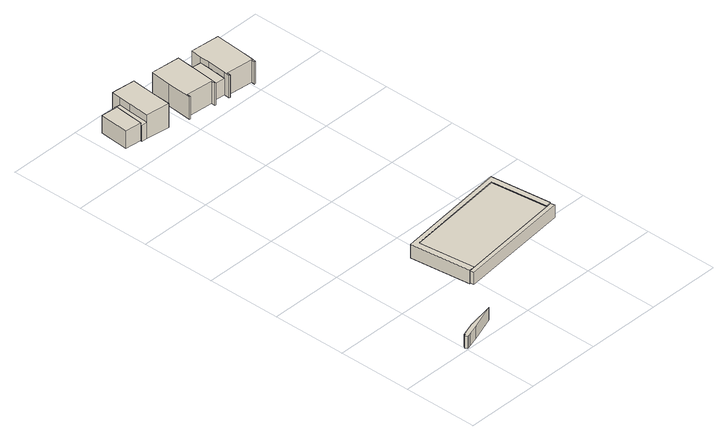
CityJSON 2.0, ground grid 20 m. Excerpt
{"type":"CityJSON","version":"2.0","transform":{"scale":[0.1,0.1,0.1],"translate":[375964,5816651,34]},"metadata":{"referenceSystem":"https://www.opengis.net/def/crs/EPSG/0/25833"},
"CityObjects":{
"building1":{"type":"Building","attributes":{"Gemeindeschluessel":"11000005","BezugspunktDach":"2200","function":"51009_1610","measuredHeight":3.4,"storeysAboveGround":0},"address":[{"country":"Germany","locality":"Berlin"}],"geometry":[{"type":"Solid","lod":"1","boundaries":[[[[0,1,2,3,4,5,6,7,8,9]],[[10,11,12,13,14,15,16,17,18,19]],[[10,19,9,8]],[[11,10,8,7]],[[12,11,7,6]],[[13,12,6,5]],[[14,13,5,4]],[[15,14,4,3]],[[16,15,3,2]],[[17,16,2,1]],[[18,17,1,0]],[[19,18,0,9]]]]}]},
"building2":{"type":"Building","attributes":{"Gemeindeschluessel":"11000005","BezugspunktDach":"2200","function":"31001_2463","measuredHeight":6.37,"storeysAboveGround":1},"address":[{"country":"Germany","locality":"Berlin","thoroughfareNumber":"43 (1)","thoroughfareName":"Am Berghang"}],"geometry":[{"type":"Solid","lod":"1","boundaries":[[[[20,21,22,23,24]],[[25,26,27,28,29]],[[25,29,24,23]],[[26,25,23,22]],[[27,26,22,21]],[[28,27,21,20]],[[29,28,20,24]]]]}]},
"building3":{"type":"Building","attributes":{"Gemeindeschluessel":"11000005","BezugspunktDach":"2200","function":"51009_1610","measuredHeight":3.4,"storeysAboveGround":0},"address":[{"country":"Germany","locality":"Berlin"}],"geometry":[{"type":"Solid","lod":"1","boundaries":[[[[30,31,32,33,34,35]],[[36,37,38,39,40,41]],[[36,41,35,34]],[[37,36,34,33]],[[38,37,33,32]],[[39,38,32,31]],[[40,39,31,30]],[[41,40,30,35]]]]}]},
"building4":{"type":"Building","attributes":{"Gemeindeschluessel":"11000005","BezugspunktDach":"2200","function":"31001_3211","measuredHeight":3.6,"storeysAboveGround":1},"address":[{"country":"Germany","locality":"Berlin","thoroughfareNumber":"23 (3)","thoroughfareName":"Am Kinderdorf"}],"geometry":[{"type":"Solid","lod":"1","boundaries":[[[[34,33,42,43]],[[44,45,46,47]],[[44,47,43,42]],[[45,44,42,33]],[[46,45,33,34]],[[47,46,34,43]]]]}]},
"building5":{"type":"Building","attributes":{"Gemeindeschluessel":"11000005","BezugspunktDach":"2200","function":"51009_1610","measuredHeight":3.82,"storeysAboveGround":0},"address":[{"country":"Germany","locality":"Berlin"}],"geometry":[{"type":"Solid","lod":"1","boundaries":[[[[48,49,50,51,52,53,54,55]],[[56,57,45,44,47,46,58,59]],[[56,59,55,54]],[[57,56,54,53]],[[45,57,53,52]],[[44,45,52,51]],[[47,44,51,50]],[[46,47,50,49]],[[58,46,49,48]],[[59,58,48,55]]]]}]},
"building6":{"type":"Building","attributes":{"Gemeindeschluessel":"11000005","function":"31001_1010"},"address":[{"country":"Germany","locality":"Berlin","thoroughfareNumber":"43","thoroughfareName":"Am Berghang"}],"children":["building6-1","building6-2"]},
"building6-1":{"type":"BuildingPart","attributes":{"BezugspunktDach":"2200","measuredHeight":8.73,"storeysAboveGround":1},"parents":["building6"],"geometry":[{"type":"MultiSurface","lod":"1","boundaries":[[[60,61,62,63,64,65,66]],[[67,68,69,70,71,72,73]],[[74,75,76,66,65]],[[77,74,67,65,64]],[[69,68,64,63]],[[70,69,63,62]],[[71,70,62,61]],[[72,71,61,60]],[[73,72,60,66]],[[67,73,76,75,74]],[[68,78,67,74,77]]]}]},
"building6-2":{"type":"BuildingPart","attributes":{"BezugspunktDach":"2200","measuredHeight":4.58,"storeysAboveGround":1},"parents":["building6"],"geometry":[{"type":"MultiSurface","lod":"1","boundaries":[[[75,77,79,80]],[[81,68,73,82]],[[81,82,80,79]],[[68,81,79,77]],[[82,73,75,80]],[[73,67,74,75]],[[68,77,74,67]]]}]},
"building7":{"type":"Building","attributes":{"Gemeindeschluessel":"11000005","BezugspunktDach":"2200","function":"31001_1010","measuredHeight":8.82,"storeysAboveGround":1},"address":[{"country":"Germany","locality":"Berlin","thoroughfareNumber":"41","thoroughfareName":"Am Berghang"}],"geometry":[{"type":"Solid","lod":"1","boundaries":[[[[83,84,85,86,87,88,89,90,91,92,93,94]],[[95,96,97,98,99,100,101,102,103,104,105,106]],[[95,106,94,93]],[[96,95,93,92]],[[97,96,92,91]],[[98,97,91,90]],[[99,98,90,89]],[[100,99,89,88]],[[101,100,88,87]],[[102,101,87,86]],[[103,102,86,85]],[[104,103,85,84]],[[105,104,84,83]],[[106,105,83,94]]]]}]},
"building8":{"type":"Building","attributes":{"Gemeindeschluessel":"11000005","BezugspunktDach":"2200","function":"31001_2463","measuredHeight":6.33,"storeysAboveGround":1},"address":[{"country":"Germany","locality":"Berlin","thoroughfareNumber":"41 (1)","thoroughfareName":"Am Berghang"}],"geometry":[{"type":"Solid","lod":"1","boundaries":[[[[107,108,109,110,111,112]],[[113,98,114,115,116,100]],[[113,100,112,111]],[[98,113,111,110]],[[114,98,110,109]],[[115,114,109,108]],[[116,115,108,107]],[[100,116,107,112]]]]}]},
"building9":{"type":"Building","attributes":{"Gemeindeschluessel":"11000005","BezugspunktDach":"2200","function":"31001_1010","measuredHeight":8.31,"storeysAboveGround":1},"address":[{"country":"Germany","locality":"Berlin","thoroughfareNumber":"39","thoroughfareName":"Am Berghang"}],"geometry":[{"type":"Solid","lod":"1","boundaries":[[[[117,118,119,120,121,122,123,124,125,126,127,128,129,130]],[[116,131,114,132,133,134,135,136,137,138,139,140,141,142]],[[116,142,130,129]],[[131,116,129,128]],[[114,131,128,127]],[[132,114,127,126]],[[133,132,126,125]],[[134,133,125,124]],[[135,134,124,123]],[[136,135,123,122]],[[137,136,122,121]],[[138,137,121,120]],[[139,138,120,119]],[[140,139,119,118]],[[141,140,118,117]],[[142,141,117,130]]]]}]}
},
"vertices":[
[5,3,36],[9,5,36],[17,7,36],[45,16,36],[116,42,36],[42,28,36],[13,18,36],[5,16,36],[6,13,36],[1,11,36],[6,13,2],[5,16,2],[13,18,2],[42,28,2],[116,42,2],[45,16,2],[17,7,2],[9,5,2],[5,3,2],[1,11,2],
[74,1067,57],[77,1106,57],[81,1146,57],[36,1150,57],[29,1071,57],[36,1150,7],[81,1146,7],[77,1106,7],[74,1067,7],[29,1071,7],
[184,150,42],[493,186,42],[491,198,42],[476,196,42],[198,163,42],[182,161,42],[198,163,8],[476,196,8],[491,198,8],[493,186,8],[184,150,8],[182,161,8],
[458,348,42],[180,315,42],[458,348,6],[476,196,6],[198,163,6],[180,315,6],
[182,161,44],[198,163,44],[180,315,44],[458,348,44],[476,196,44],[491,198,44],[472,362,44],[163,325,44],[472,362,6],[491,198,6],[182,161,6],[163,325,6],
[154,1055,73],[158,1113,73],[163,1170,73],[99,1176,73],[97,1151,73],[94,1119,73],[90,1062,73],[94,1119,6],[97,1151,6],[99,1176,6],[163,1170,6],[158,1113,6],[154,1055,6],[90,1062,6],[94,1119,52],[90,1062,52],[90,1062,46],[97,1151,52],[97,1147,6],
[81,1153,52],[74,1063,52],[81,1153,6],[74,1063,6],
[209,1039,70],[210,1049,70],[283,1043,70],[283,1033,70],[286,1032,70],[287,1047,70],[292,1099,70],[294,1127,70],[297,1157,70],[218,1164,70],[212,1107,70],[206,1040,70],[212,1107,7],[218,1164,7],[297,1157,7],[294,1127,7],[292,1099,7],[287,1047,7],[286,1032,7],[283,1033,7],[283,1043,7],[210,1049,7],[209,1039,7],[206,1040,7],
[327,1043,53],[331,1083,53],[334,1123,53],[294,1127,53],[291,1087,53],[287,1047,53],[291,1087,7],[334,1123,7],[331,1083,7],[327,1043,7],
[329,1028,70],[330,1038,70],[403,1031,70],[402,1021,70],[405,1021,70],[407,1036,70],[412,1088,70],[414,1116,70],[417,1146,70],[337,1153,70],[334,1123,70],[332,1096,70],[327,1043,70],[326,1029,70],[332,1096,7],[337,1153,7],[417,1146,7],[414,1116,7],[412,1088,7],[407,1036,7],[405,1021,7],[402,1021,7],[403,1031,7],[330,1038,7],[329,1028,7],[326,1029,7]
]}
